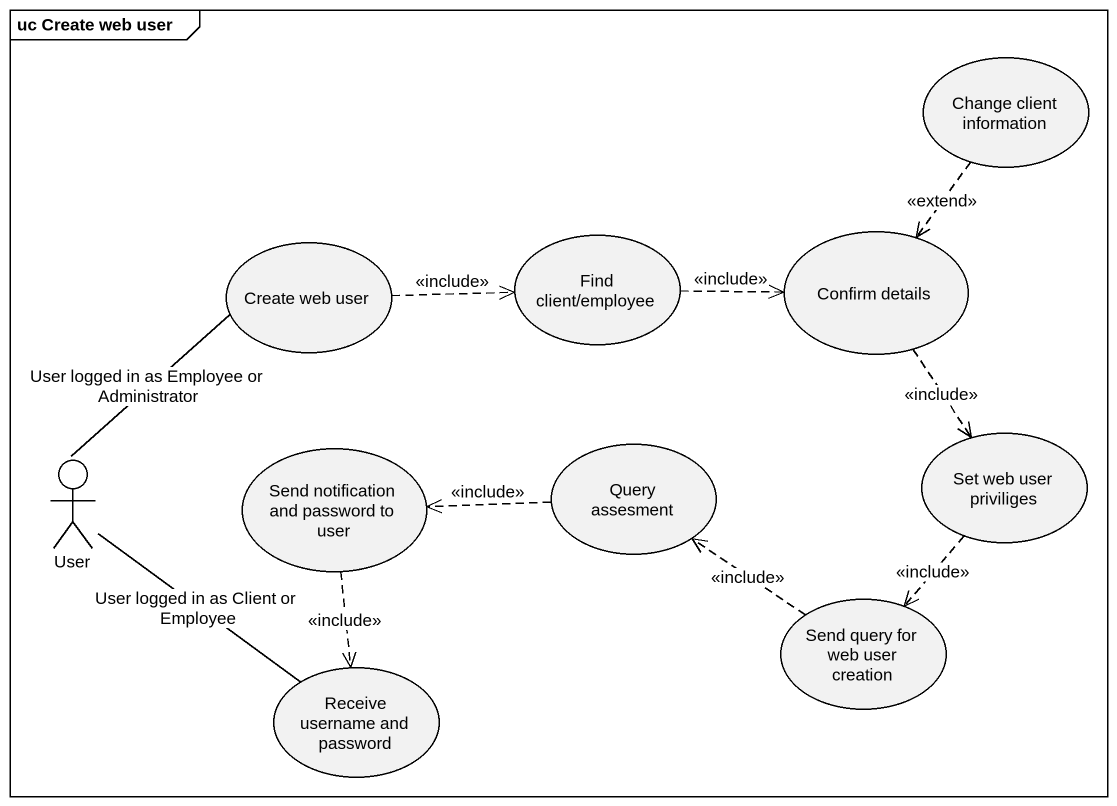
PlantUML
@startuml
mainframe uc Create web user
usecase "Change client information" as Change_client_information
usecase "Create web user" as Create_web_user
usecase "Find client/employee" as Find_client_employee
usecase "Confirm details" as Confirm_details
actor User
usecase "Send notification and password to user" as Send_notification_and
usecase "Query assesment" as Query_assesment
usecase "Set web user priviliges" as Set_web_user_priviliges
usecase "Send query for web user creation" as Send_query_for_web_user
usecase "Receive username and password" as Receive_username_and
Change_client_information ..> Confirm_details : <<extend>>
Create_web_user .right.> Find_client_employee : <<include>>
Find_client_employee .right.> Confirm_details : <<include>>
Confirm_details ..> Set_web_user_priviliges : <<include>>
User -up- Create_web_user : User logged in as Employee or Administrator
User -- Receive_username_and : User logged in as Client or Employee
Send_notification_and ..> Receive_username_and : <<include>>
Query_assesment .left.> Send_notification_and : <<include>>
Set_web_user_priviliges ..> Send_query_for_web_user : <<include>>
Send_query_for_web_user .up.> Query_assesment : <<include>>
@enduml
